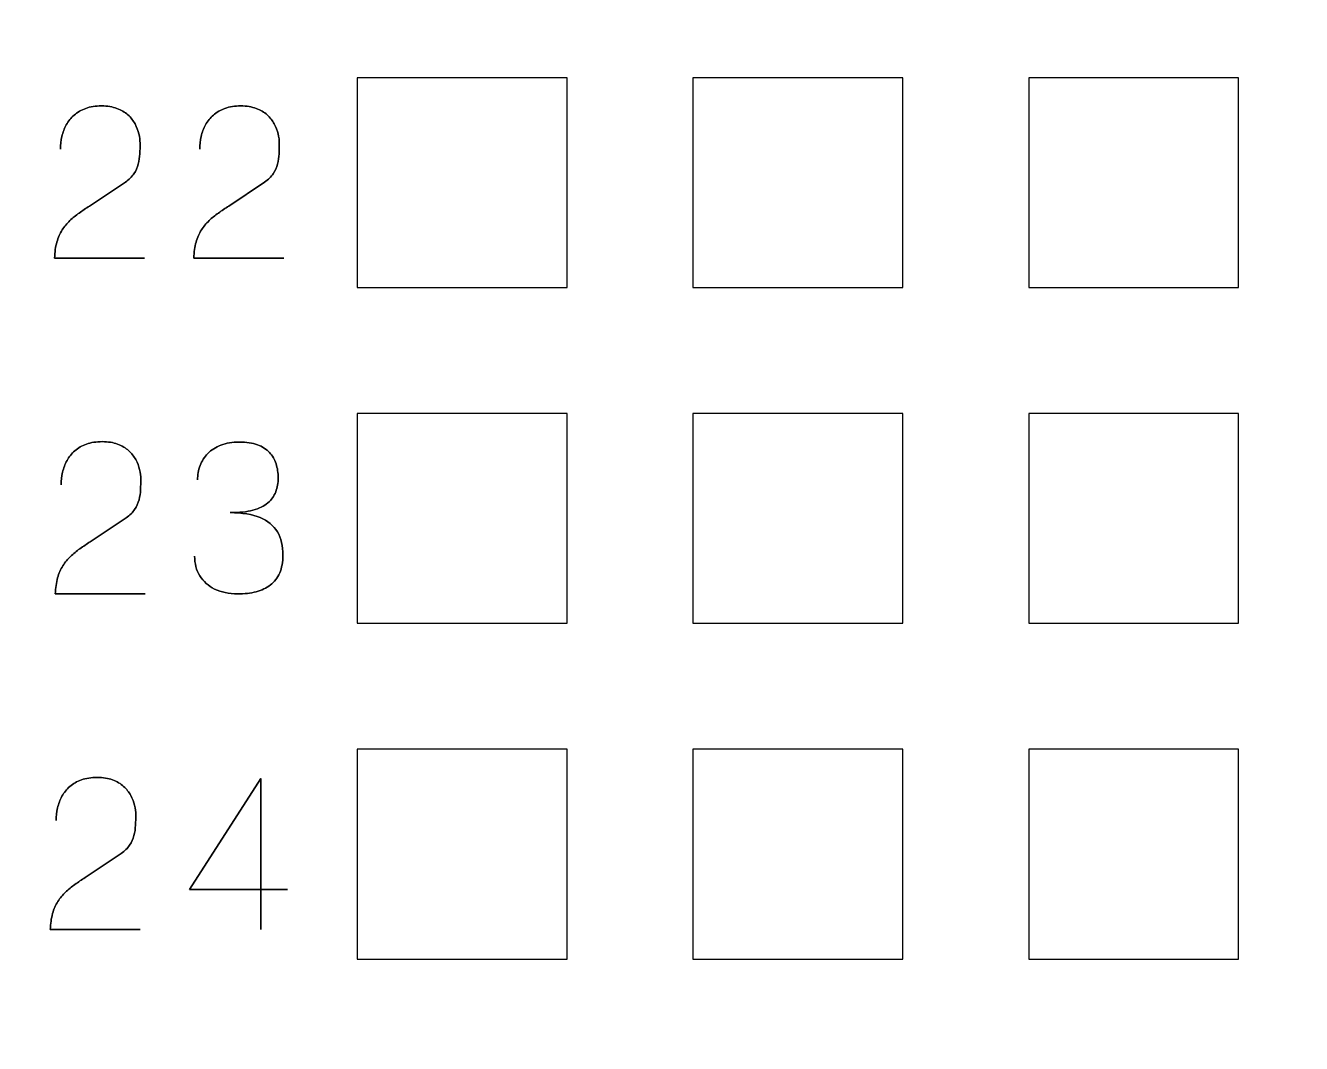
# Model space of a CAD drawing. Extents: x -1020 to 856, y -646 to 1108.
# Drawn here: x 350.73 to 360.38, y 697.17 to 704.87 of the extents above; entities that cross this region are included whole.
import ezdxf

# ---------------------------------------------------------------- set-up
doc = ezdxf.new("R2010")
doc.units = 0
doc.header["$MEASUREMENT"] = 0
doc.layers.add('LAYER_1', color=7, linetype='CONTINUOUS')

msp = doc.modelspace()

# ---------------------------------------------------------------- linework, layer by layer
at = {"layer": 'LAYER_1', "color": 250}
for points, knots in [([(581.5, 670), (581.5, 670), (581.5, 793), (581.5, 793), (581.5, 793), (581.5, 795.761), (579.261, 798), (576.5, 798), (576.5, 798), (576.5, 798), (333.5, 798), (333.5, 798), (333.5, 798), (330.739, 798), (328.5, 795.761), (328.5, 793), (328.5, 793), (328.5, 793), (328.5, 670), (328.5, 670), (328.5, 670), (328.5, 667.239), (330.739, 665), (333.5, 665), (333.5, 665), (333.5, 665), (576.5, 665), (576.5, 665), (576.5, 665), (579.261, 665), (581.5, 667.239), (581.5, 670)], [0, 0, 0, 0, 0.125, 0.125, 0.125, 0.125, 0.25, 0.25, 0.25, 0.25, 0.375, 0.375, 0.375, 0.375, 0.5, 0.5, 0.5, 0.5, 0.625, 0.625, 0.625, 0.625, 0.75, 0.75, 0.75, 0.75, 0.875, 0.875, 0.875, 0.875, 1, 1, 1, 1]), ([(350.5368, 762.11), (350.5368, 762.11), (385.4618, 762.11), (385.4618, 762.11), (385.4618, 762.11), (385.4618, 762.11), (385.4618, 678.29), (385.4618, 678.29), (385.4618, 678.29), (385.4618, 678.29), (350.5368, 678.29), (350.5368, 678.29), (350.5368, 678.29), (350.5368, 678.29), (350.5368, 762.11), (350.5368, 762.11)], [0, 0, 0, 0, 0.25, 0.25, 0.25, 0.25, 0.5, 0.5, 0.5, 0.5, 0.75, 0.75, 0.75, 0.75, 1, 1, 1, 1]), ([(353.2356, 704.4797), (353.2356, 704.4797), (354.8231, 704.4797), (354.8231, 704.4797), (354.8231, 704.4797), (354.8231, 704.4797), (354.8231, 702.8922), (354.8231, 702.8922), (354.8231, 702.8922), (354.8231, 702.8922), (353.2356, 702.8922), (353.2356, 702.8922), (353.2356, 702.8922), (353.2356, 702.8922), (353.2356, 704.4797), (353.2356, 704.4797)], [0, 0, 0, 0, 0.25, 0.25, 0.25, 0.25, 0.5, 0.5, 0.5, 0.5, 0.75, 0.75, 0.75, 0.75, 1, 1, 1, 1]), ([(355.7756, 704.4797), (355.7756, 704.4797), (357.3631, 704.4797), (357.3631, 704.4797), (357.3631, 704.4797), (357.3631, 704.4797), (357.3631, 702.8922), (357.3631, 702.8922), (357.3631, 702.8922), (357.3631, 702.8922), (355.7756, 702.8922), (355.7756, 702.8922), (355.7756, 702.8922), (355.7756, 702.8922), (355.7756, 704.4797), (355.7756, 704.4797)], [0, 0, 0, 0, 0.25, 0.25, 0.25, 0.25, 0.5, 0.5, 0.5, 0.5, 0.75, 0.75, 0.75, 0.75, 1, 1, 1, 1]), ([(358.3156, 704.4797), (358.3156, 704.4797), (359.9031, 704.4797), (359.9031, 704.4797), (359.9031, 704.4797), (359.9031, 704.4797), (359.9031, 702.8922), (359.9031, 702.8922), (359.9031, 702.8922), (359.9031, 702.8922), (358.3156, 702.8922), (358.3156, 702.8922), (358.3156, 702.8922), (358.3156, 702.8922), (358.3156, 704.4797), (358.3156, 704.4797)], [0, 0, 0, 0, 0.25, 0.25, 0.25, 0.25, 0.5, 0.5, 0.5, 0.5, 0.75, 0.75, 0.75, 0.75, 1, 1, 1, 1]), ([(351.6257, 703.1146), (351.6257, 703.1146), (350.9461, 703.1146), (350.9461, 703.1146), (350.9461, 703.1146), (350.9475, 703.1606), (350.9533, 703.2012), (350.963, 703.2361), (350.963, 703.2361), (350.9731, 703.2709), (350.9865, 703.3016), (351.0032, 703.328), (351.0032, 703.328), (351.0201, 703.3544), (351.0393, 703.3779), (351.0612, 703.3985), (351.0612, 703.3985), (351.0831, 703.4194), (351.1066, 703.4384), (351.132, 703.4563), (351.132, 703.4563), (351.1573, 703.474), (351.1835, 703.4917), (351.2107, 703.5092), (351.2107, 703.5092), (351.2107, 703.5092), (351.4816, 703.6898), (351.4816, 703.6898), (351.4816, 703.6898), (351.5094, 703.7094), (351.531, 703.7307), (351.5463, 703.7537), (351.5463, 703.7537), (351.5618, 703.7767), (351.5726, 703.801), (351.5792, 703.8266), (351.5792, 703.8266), (351.5856, 703.852), (351.5895, 703.8781), (351.5909, 703.9045), (351.5909, 703.9045), (351.5922, 703.9312), (351.5927, 703.9579), (351.5925, 703.9845), (351.5925, 703.9845), (351.5925, 704.0065), (351.5895, 704.03), (351.5837, 704.0553), (351.5837, 704.0553), (351.5777, 704.0804), (351.5682, 704.1055), (351.5547, 704.1303), (351.5547, 704.1303), (351.5413, 704.1552), (351.5234, 704.1779), (351.5009, 704.1985), (351.5009, 704.1985), (351.4785, 704.2188), (351.4507, 704.2352), (351.4177, 704.2476), (351.4177, 704.2476), (351.3847, 704.26), (351.3459, 704.2663), (351.301, 704.2666), (351.301, 704.2666), (351.2558, 704.2663), (351.2159, 704.26), (351.1816, 704.2479), (351.1816, 704.2479), (351.1473, 704.2357), (351.118, 704.2188), (351.0937, 704.1974), (351.0937, 704.1974), (351.0694, 704.176), (351.0498, 704.1512), (351.0345, 704.1235), (351.0345, 704.1235), (351.0193, 704.0957), (351.0082, 704.0662), (351.0011, 704.035), (351.0011, 704.035), (350.9939, 704.0038), (350.9905, 703.9721), (350.9905, 703.9402), (350.9905, 703.9402), (350.9905, 703.9721), (350.9939, 704.0038), (351.0011, 704.035), (351.0011, 704.035), (351.0082, 704.0662), (351.0193, 704.0957), (351.0345, 704.1235), (351.0345, 704.1235), (351.0498, 704.1512), (351.0694, 704.176), (351.0937, 704.1974), (351.0937, 704.1974), (351.118, 704.2188), (351.1473, 704.2357), (351.1816, 704.2479), (351.1816, 704.2479), (351.2159, 704.26), (351.2558, 704.2663), (351.301, 704.2666), (351.301, 704.2666), (351.3459, 704.2663), (351.3847, 704.26), (351.4177, 704.2476), (351.4177, 704.2476), (351.4507, 704.2352), (351.4785, 704.2188), (351.5009, 704.1985), (351.5009, 704.1985), (351.5234, 704.1779), (351.5413, 704.1552), (351.5547, 704.1303), (351.5547, 704.1303), (351.5682, 704.1055), (351.5777, 704.0804), (351.5837, 704.0553), (351.5837, 704.0553), (351.5895, 704.03), (351.5925, 704.0065), (351.5925, 703.9845), (351.5925, 703.9845), (351.5927, 703.9579), (351.5922, 703.9312), (351.5909, 703.9045), (351.5909, 703.9045), (351.5895, 703.8781), (351.5856, 703.852), (351.5792, 703.8266), (351.5792, 703.8266), (351.5726, 703.801), (351.5618, 703.7767), (351.5463, 703.7537), (351.5463, 703.7537), (351.531, 703.7307), (351.5094, 703.7094), (351.4816, 703.6898), (351.4816, 703.6898), (351.4816, 703.6898), (351.2107, 703.5092), (351.2107, 703.5092), (351.2107, 703.5092), (351.1835, 703.4917), (351.1573, 703.474), (351.132, 703.4563), (351.132, 703.4563), (351.1066, 703.4384), (351.0831, 703.4194), (351.0612, 703.3985), (351.0612, 703.3985), (351.0393, 703.3779), (351.0201, 703.3544), (351.0032, 703.328), (351.0032, 703.328), (350.9865, 703.3016), (350.9731, 703.2709), (350.963, 703.2361), (350.963, 703.2361), (350.9533, 703.2012), (350.9475, 703.1606), (350.9461, 703.1146), (350.9461, 703.1146), (350.9461, 703.1146), (351.6257, 703.1146), (351.6257, 703.1146)], [0, 0, 0, 0, 0.02381, 0.02381, 0.02381, 0.02381, 0.047619, 0.047619, 0.047619, 0.047619, 0.071429, 0.071429, 0.071429, 0.071429, 0.095238, 0.095238, 0.095238, 0.095238, 0.119048, 0.119048, 0.119048, 0.119048, 0.142857, 0.142857, 0.142857, 0.142857, 0.166667, 0.166667, 0.166667, 0.166667, 0.190476, 0.190476, 0.190476, 0.190476, 0.214286, 0.214286, 0.214286, 0.214286, 0.238095, 0.238095, 0.238095, 0.238095, 0.261905, 0.261905, 0.261905, 0.261905, 0.285714, 0.285714, 0.285714, 0.285714, 0.309524, 0.309524, 0.309524, 0.309524, 0.333333, 0.333333, 0.333333, 0.333333, 0.357143, 0.357143, 0.357143, 0.357143, 0.380952, 0.380952, 0.380952, 0.380952, 0.404762, 0.404762, 0.404762, 0.404762, 0.428571, 0.428571, 0.428571, 0.428571, 0.452381, 0.452381, 0.452381, 0.452381, 0.47619, 0.47619, 0.47619, 0.47619, 0.5, 0.5, 0.5, 0.5, 0.52381, 0.52381, 0.52381, 0.52381, 0.547619, 0.547619, 0.547619, 0.547619, 0.571429, 0.571429, 0.571429, 0.571429, 0.595238, 0.595238, 0.595238, 0.595238, 0.619048, 0.619048, 0.619048, 0.619048, 0.642857, 0.642857, 0.642857, 0.642857, 0.666667, 0.666667, 0.666667, 0.666667, 0.690476, 0.690476, 0.690476, 0.690476, 0.714286, 0.714286, 0.714286, 0.714286, 0.738095, 0.738095, 0.738095, 0.738095, 0.761905, 0.761905, 0.761905, 0.761905, 0.785714, 0.785714, 0.785714, 0.785714, 0.809524, 0.809524, 0.809524, 0.809524, 0.833333, 0.833333, 0.833333, 0.833333, 0.857143, 0.857143, 0.857143, 0.857143, 0.880952, 0.880952, 0.880952, 0.880952, 0.904762, 0.904762, 0.904762, 0.904762, 0.928571, 0.928571, 0.928571, 0.928571, 0.952381, 0.952381, 0.952381, 0.952381, 0.97619, 0.97619, 0.97619, 0.97619, 1, 1, 1, 1]), ([(352.6793, 703.1146), (352.6793, 703.1146), (351.9997, 703.1146), (351.9997, 703.1146), (351.9997, 703.1146), (352.0011, 703.1606), (352.0069, 703.2012), (352.0166, 703.2361), (352.0166, 703.2361), (352.0267, 703.2709), (352.0401, 703.3016), (352.0568, 703.328), (352.0568, 703.328), (352.0737, 703.3544), (352.0929, 703.3779), (352.1148, 703.3985), (352.1148, 703.3985), (352.1367, 703.4194), (352.1602, 703.4384), (352.1856, 703.4563), (352.1856, 703.4563), (352.2109, 703.474), (352.2371, 703.4917), (352.2643, 703.5092), (352.2643, 703.5092), (352.2643, 703.5092), (352.5352, 703.6898), (352.5352, 703.6898), (352.5352, 703.6898), (352.563, 703.7094), (352.5846, 703.7307), (352.5999, 703.7537), (352.5999, 703.7537), (352.6154, 703.7767), (352.6262, 703.801), (352.6328, 703.8266), (352.6328, 703.8266), (352.6392, 703.852), (352.6431, 703.8781), (352.6445, 703.9045), (352.6445, 703.9045), (352.6458, 703.9312), (352.6463, 703.9579), (352.6461, 703.9845), (352.6461, 703.9845), (352.6461, 704.0065), (352.6431, 704.03), (352.6373, 704.0553), (352.6373, 704.0553), (352.6313, 704.0804), (352.6218, 704.1055), (352.6083, 704.1303), (352.6083, 704.1303), (352.5949, 704.1552), (352.577, 704.1779), (352.5545, 704.1985), (352.5545, 704.1985), (352.5321, 704.2188), (352.5043, 704.2352), (352.4713, 704.2476), (352.4713, 704.2476), (352.4383, 704.26), (352.3995, 704.2663), (352.3546, 704.2666), (352.3546, 704.2666), (352.3094, 704.2663), (352.2695, 704.26), (352.2352, 704.2479), (352.2352, 704.2479), (352.2009, 704.2357), (352.1716, 704.2188), (352.1473, 704.1974), (352.1473, 704.1974), (352.123, 704.176), (352.1034, 704.1512), (352.0881, 704.1235), (352.0881, 704.1235), (352.0729, 704.0957), (352.0618, 704.0662), (352.0547, 704.035), (352.0547, 704.035), (352.0475, 704.0038), (352.0441, 703.9721), (352.0441, 703.9402), (352.0441, 703.9402), (352.0441, 703.9721), (352.0475, 704.0038), (352.0547, 704.035), (352.0547, 704.035), (352.0618, 704.0662), (352.0729, 704.0957), (352.0881, 704.1235), (352.0881, 704.1235), (352.1034, 704.1512), (352.123, 704.176), (352.1473, 704.1974), (352.1473, 704.1974), (352.1716, 704.2188), (352.2009, 704.2357), (352.2352, 704.2479), (352.2352, 704.2479), (352.2695, 704.26), (352.3094, 704.2663), (352.3546, 704.2666), (352.3546, 704.2666), (352.3995, 704.2663), (352.4383, 704.26), (352.4713, 704.2476), (352.4713, 704.2476), (352.5043, 704.2352), (352.5321, 704.2188), (352.5545, 704.1985), (352.5545, 704.1985), (352.577, 704.1779), (352.5949, 704.1552), (352.6083, 704.1303), (352.6083, 704.1303), (352.6218, 704.1055), (352.6313, 704.0804), (352.6373, 704.0553), (352.6373, 704.0553), (352.6431, 704.03), (352.6461, 704.0065), (352.6461, 703.9845), (352.6461, 703.9845), (352.6463, 703.9579), (352.6458, 703.9312), (352.6445, 703.9045), (352.6445, 703.9045), (352.6431, 703.8781), (352.6392, 703.852), (352.6328, 703.8266), (352.6328, 703.8266), (352.6262, 703.801), (352.6154, 703.7767), (352.5999, 703.7537), (352.5999, 703.7537), (352.5846, 703.7307), (352.563, 703.7094), (352.5352, 703.6898), (352.5352, 703.6898), (352.5352, 703.6898), (352.2643, 703.5092), (352.2643, 703.5092), (352.2643, 703.5092), (352.2371, 703.4917), (352.2109, 703.474), (352.1856, 703.4563), (352.1856, 703.4563), (352.1602, 703.4384), (352.1367, 703.4194), (352.1148, 703.3985), (352.1148, 703.3985), (352.0929, 703.3779), (352.0737, 703.3544), (352.0568, 703.328), (352.0568, 703.328), (352.0401, 703.3016), (352.0267, 703.2709), (352.0166, 703.2361), (352.0166, 703.2361), (352.0069, 703.2012), (352.0011, 703.1606), (351.9997, 703.1146), (351.9997, 703.1146), (351.9997, 703.1146), (352.6793, 703.1146), (352.6793, 703.1146)], [0, 0, 0, 0, 0.02381, 0.02381, 0.02381, 0.02381, 0.047619, 0.047619, 0.047619, 0.047619, 0.071429, 0.071429, 0.071429, 0.071429, 0.095238, 0.095238, 0.095238, 0.095238, 0.119048, 0.119048, 0.119048, 0.119048, 0.142857, 0.142857, 0.142857, 0.142857, 0.166667, 0.166667, 0.166667, 0.166667, 0.190476, 0.190476, 0.190476, 0.190476, 0.214286, 0.214286, 0.214286, 0.214286, 0.238095, 0.238095, 0.238095, 0.238095, 0.261905, 0.261905, 0.261905, 0.261905, 0.285714, 0.285714, 0.285714, 0.285714, 0.309524, 0.309524, 0.309524, 0.309524, 0.333333, 0.333333, 0.333333, 0.333333, 0.357143, 0.357143, 0.357143, 0.357143, 0.380952, 0.380952, 0.380952, 0.380952, 0.404762, 0.404762, 0.404762, 0.404762, 0.428571, 0.428571, 0.428571, 0.428571, 0.452381, 0.452381, 0.452381, 0.452381, 0.47619, 0.47619, 0.47619, 0.47619, 0.5, 0.5, 0.5, 0.5, 0.52381, 0.52381, 0.52381, 0.52381, 0.547619, 0.547619, 0.547619, 0.547619, 0.571429, 0.571429, 0.571429, 0.571429, 0.595238, 0.595238, 0.595238, 0.595238, 0.619048, 0.619048, 0.619048, 0.619048, 0.642857, 0.642857, 0.642857, 0.642857, 0.666667, 0.666667, 0.666667, 0.666667, 0.690476, 0.690476, 0.690476, 0.690476, 0.714286, 0.714286, 0.714286, 0.714286, 0.738095, 0.738095, 0.738095, 0.738095, 0.761905, 0.761905, 0.761905, 0.761905, 0.785714, 0.785714, 0.785714, 0.785714, 0.809524, 0.809524, 0.809524, 0.809524, 0.833333, 0.833333, 0.833333, 0.833333, 0.857143, 0.857143, 0.857143, 0.857143, 0.880952, 0.880952, 0.880952, 0.880952, 0.904762, 0.904762, 0.904762, 0.904762, 0.928571, 0.928571, 0.928571, 0.928571, 0.952381, 0.952381, 0.952381, 0.952381, 0.97619, 0.97619, 0.97619, 0.97619, 1, 1, 1, 1]), ([(353.2356, 701.9397), (353.2356, 701.9397), (354.8231, 701.9397), (354.8231, 701.9397), (354.8231, 701.9397), (354.8231, 701.9397), (354.8231, 700.3522), (354.8231, 700.3522), (354.8231, 700.3522), (354.8231, 700.3522), (353.2356, 700.3522), (353.2356, 700.3522), (353.2356, 700.3522), (353.2356, 700.3522), (353.2356, 701.9397), (353.2356, 701.9397)], [0, 0, 0, 0, 0.25, 0.25, 0.25, 0.25, 0.5, 0.5, 0.5, 0.5, 0.75, 0.75, 0.75, 0.75, 1, 1, 1, 1]), ([(355.7756, 701.9397), (355.7756, 701.9397), (357.3631, 701.9397), (357.3631, 701.9397), (357.3631, 701.9397), (357.3631, 701.9397), (357.3631, 700.3522), (357.3631, 700.3522), (357.3631, 700.3522), (357.3631, 700.3522), (355.7756, 700.3522), (355.7756, 700.3522), (355.7756, 700.3522), (355.7756, 700.3522), (355.7756, 701.9397), (355.7756, 701.9397)], [0, 0, 0, 0, 0.25, 0.25, 0.25, 0.25, 0.5, 0.5, 0.5, 0.5, 0.75, 0.75, 0.75, 0.75, 1, 1, 1, 1]), ([(358.3156, 701.9397), (358.3156, 701.9397), (359.9031, 701.9397), (359.9031, 701.9397), (359.9031, 701.9397), (359.9031, 701.9397), (359.9031, 700.3522), (359.9031, 700.3522), (359.9031, 700.3522), (359.9031, 700.3522), (358.3156, 700.3522), (358.3156, 700.3522), (358.3156, 700.3522), (358.3156, 700.3522), (358.3156, 701.9397), (358.3156, 701.9397)], [0, 0, 0, 0, 0.25, 0.25, 0.25, 0.25, 0.5, 0.5, 0.5, 0.5, 0.75, 0.75, 0.75, 0.75, 1, 1, 1, 1]), ([(351.6312, 700.5746), (351.6312, 700.5746), (350.9516, 700.5746), (350.9516, 700.5746), (350.9516, 700.5746), (350.953, 700.6206), (350.9588, 700.6612), (350.9685, 700.6961), (350.9685, 700.6961), (350.9786, 700.7309), (350.992, 700.7616), (351.0087, 700.788), (351.0087, 700.788), (351.0256, 700.8144), (351.0448, 700.8379), (351.0667, 700.8585), (351.0667, 700.8585), (351.0886, 700.8794), (351.1121, 700.8984), (351.1375, 700.9163), (351.1375, 700.9163), (351.1628, 700.934), (351.189, 700.9517), (351.2162, 700.9692), (351.2162, 700.9692), (351.2162, 700.9692), (351.4871, 701.1498), (351.4871, 701.1498), (351.4871, 701.1498), (351.5149, 701.1694), (351.5365, 701.1907), (351.5518, 701.2137), (351.5518, 701.2137), (351.5673, 701.2367), (351.5781, 701.261), (351.5847, 701.2866), (351.5847, 701.2866), (351.5911, 701.312), (351.595, 701.3381), (351.5964, 701.3645), (351.5964, 701.3645), (351.5977, 701.3912), (351.5982, 701.4179), (351.598, 701.4445), (351.598, 701.4445), (351.598, 701.4665), (351.595, 701.49), (351.5892, 701.5153), (351.5892, 701.5153), (351.5832, 701.5404), (351.5737, 701.5655), (351.5602, 701.5903), (351.5602, 701.5903), (351.5468, 701.6152), (351.5289, 701.6379), (351.5064, 701.6585), (351.5064, 701.6585), (351.484, 701.6788), (351.4562, 701.6952), (351.4232, 701.7076), (351.4232, 701.7076), (351.3902, 701.72), (351.3514, 701.7263), (351.3065, 701.7266), (351.3065, 701.7266), (351.2613, 701.7263), (351.2214, 701.72), (351.1871, 701.7079), (351.1871, 701.7079), (351.1528, 701.6957), (351.1235, 701.6788), (351.0992, 701.6574), (351.0992, 701.6574), (351.0749, 701.636), (351.0553, 701.6112), (351.04, 701.5835), (351.04, 701.5835), (351.0248, 701.5557), (351.0137, 701.5262), (351.0066, 701.495), (351.0066, 701.495), (350.9994, 701.4638), (350.996, 701.4321), (350.996, 701.4002), (350.996, 701.4002), (350.996, 701.4321), (350.9994, 701.4638), (351.0066, 701.495), (351.0066, 701.495), (351.0137, 701.5262), (351.0248, 701.5557), (351.04, 701.5835), (351.04, 701.5835), (351.0553, 701.6112), (351.0749, 701.636), (351.0992, 701.6574), (351.0992, 701.6574), (351.1235, 701.6788), (351.1528, 701.6957), (351.1871, 701.7079), (351.1871, 701.7079), (351.2214, 701.72), (351.2613, 701.7263), (351.3065, 701.7266), (351.3065, 701.7266), (351.3514, 701.7263), (351.3902, 701.72), (351.4232, 701.7076), (351.4232, 701.7076), (351.4562, 701.6952), (351.484, 701.6788), (351.5064, 701.6585), (351.5064, 701.6585), (351.5289, 701.6379), (351.5468, 701.6152), (351.5602, 701.5903), (351.5602, 701.5903), (351.5737, 701.5655), (351.5832, 701.5404), (351.5892, 701.5153), (351.5892, 701.5153), (351.595, 701.49), (351.598, 701.4665), (351.598, 701.4445), (351.598, 701.4445), (351.5982, 701.4179), (351.5977, 701.3912), (351.5964, 701.3645), (351.5964, 701.3645), (351.595, 701.3381), (351.5911, 701.312), (351.5847, 701.2866), (351.5847, 701.2866), (351.5781, 701.261), (351.5673, 701.2367), (351.5518, 701.2137), (351.5518, 701.2137), (351.5365, 701.1907), (351.5149, 701.1694), (351.4871, 701.1498), (351.4871, 701.1498), (351.4871, 701.1498), (351.2162, 700.9692), (351.2162, 700.9692), (351.2162, 700.9692), (351.189, 700.9517), (351.1628, 700.934), (351.1375, 700.9163), (351.1375, 700.9163), (351.1121, 700.8984), (351.0886, 700.8794), (351.0667, 700.8585), (351.0667, 700.8585), (351.0448, 700.8379), (351.0256, 700.8144), (351.0087, 700.788), (351.0087, 700.788), (350.992, 700.7616), (350.9786, 700.7309), (350.9685, 700.6961), (350.9685, 700.6961), (350.9588, 700.6612), (350.953, 700.6206), (350.9516, 700.5746), (350.9516, 700.5746), (350.9516, 700.5746), (351.6312, 700.5746), (351.6312, 700.5746)], [0, 0, 0, 0, 0.02381, 0.02381, 0.02381, 0.02381, 0.047619, 0.047619, 0.047619, 0.047619, 0.071429, 0.071429, 0.071429, 0.071429, 0.095238, 0.095238, 0.095238, 0.095238, 0.119048, 0.119048, 0.119048, 0.119048, 0.142857, 0.142857, 0.142857, 0.142857, 0.166667, 0.166667, 0.166667, 0.166667, 0.190476, 0.190476, 0.190476, 0.190476, 0.214286, 0.214286, 0.214286, 0.214286, 0.238095, 0.238095, 0.238095, 0.238095, 0.261905, 0.261905, 0.261905, 0.261905, 0.285714, 0.285714, 0.285714, 0.285714, 0.309524, 0.309524, 0.309524, 0.309524, 0.333333, 0.333333, 0.333333, 0.333333, 0.357143, 0.357143, 0.357143, 0.357143, 0.380952, 0.380952, 0.380952, 0.380952, 0.404762, 0.404762, 0.404762, 0.404762, 0.428571, 0.428571, 0.428571, 0.428571, 0.452381, 0.452381, 0.452381, 0.452381, 0.47619, 0.47619, 0.47619, 0.47619, 0.5, 0.5, 0.5, 0.5, 0.52381, 0.52381, 0.52381, 0.52381, 0.547619, 0.547619, 0.547619, 0.547619, 0.571429, 0.571429, 0.571429, 0.571429, 0.595238, 0.595238, 0.595238, 0.595238, 0.619048, 0.619048, 0.619048, 0.619048, 0.642857, 0.642857, 0.642857, 0.642857, 0.666667, 0.666667, 0.666667, 0.666667, 0.690476, 0.690476, 0.690476, 0.690476, 0.714286, 0.714286, 0.714286, 0.714286, 0.738095, 0.738095, 0.738095, 0.738095, 0.761905, 0.761905, 0.761905, 0.761905, 0.785714, 0.785714, 0.785714, 0.785714, 0.809524, 0.809524, 0.809524, 0.809524, 0.833333, 0.833333, 0.833333, 0.833333, 0.857143, 0.857143, 0.857143, 0.857143, 0.880952, 0.880952, 0.880952, 0.880952, 0.904762, 0.904762, 0.904762, 0.904762, 0.928571, 0.928571, 0.928571, 0.928571, 0.952381, 0.952381, 0.952381, 0.952381, 0.97619, 0.97619, 0.97619, 0.97619, 1, 1, 1, 1]), ([(352.0052, 700.8614), (352.0055, 700.8044), (352.0187, 700.7547), (352.0449, 700.7117), (352.0449, 700.7117), (352.071, 700.6689), (352.1081, 700.6353), (352.1567, 700.6113), (352.1567, 700.6113), (352.2053, 700.5873), (352.2637, 700.5751), (352.3316, 700.5746), (352.3316, 700.5746), (352.3825, 700.5746), (352.4288, 700.5799), (352.4707, 700.591), (352.4707, 700.591), (352.5125, 700.6021), (352.5484, 700.6192), (352.5788, 700.6427), (352.5788, 700.6427), (352.609, 700.6662), (352.6323, 700.6966), (352.6489, 700.7336), (352.6489, 700.7336), (352.6653, 700.7708), (352.6735, 700.8155), (352.6737, 700.8678), (352.6737, 700.8678), (352.674, 700.9375), (352.6597, 700.9964), (352.6315, 701.0442), (352.6315, 701.0442), (352.6033, 701.092), (352.5595, 701.1279), (352.5006, 701.1525), (352.5006, 701.1525), (352.4417, 701.177), (352.3662, 701.1894), (352.2745, 701.1894), (352.2745, 701.1894), (352.3429, 701.1892), (352.4002, 701.1955), (352.447, 701.2084), (352.447, 701.2084), (352.4935, 701.2214), (352.5307, 701.2396), (352.5587, 701.2634), (352.5587, 701.2634), (352.5867, 701.2869), (352.607, 701.3149), (352.6191, 701.3471), (352.6191, 701.3471), (352.6315, 701.379), (352.6376, 701.4142), (352.6373, 701.4525), (352.6373, 701.4525), (352.6376, 701.4908), (352.6323, 701.5262), (352.6217, 701.5589), (352.6217, 701.5589), (352.6114, 701.5916), (352.5946, 701.6204), (352.5716, 701.645), (352.5716, 701.645), (352.5487, 701.6696), (352.5183, 701.6888), (352.481, 701.7026), (352.481, 701.7026), (352.4435, 701.7163), (352.3979, 701.7232), (352.3442, 701.7234), (352.3442, 701.7234), (352.2909, 701.7232), (352.2441, 701.7152), (352.2045, 701.6999), (352.2045, 701.6999), (352.1647, 701.6846), (352.1319, 701.6637), (352.1055, 701.6371), (352.1055, 701.6371), (352.0794, 701.6104), (352.0599, 701.58), (352.047, 701.5457), (352.047, 701.5457), (352.0338, 701.5114), (352.0274, 701.4749), (352.0274, 701.4366), (352.0274, 701.4366), (352.0274, 701.4749), (352.0338, 701.5114), (352.047, 701.5457), (352.047, 701.5457), (352.0599, 701.58), (352.0794, 701.6104), (352.1055, 701.6371), (352.1055, 701.6371), (352.1319, 701.6637), (352.1647, 701.6846), (352.2045, 701.6999), (352.2045, 701.6999), (352.2441, 701.7152), (352.2909, 701.7232), (352.3442, 701.7234), (352.3442, 701.7234), (352.3979, 701.7232), (352.4435, 701.7163), (352.481, 701.7026), (352.481, 701.7026), (352.5183, 701.6888), (352.5487, 701.6696), (352.5716, 701.645), (352.5716, 701.645), (352.5946, 701.6204), (352.6114, 701.5916), (352.6217, 701.5589), (352.6217, 701.5589), (352.6323, 701.5262), (352.6376, 701.4908), (352.6373, 701.4525), (352.6373, 701.4525), (352.6376, 701.4142), (352.6315, 701.379), (352.6191, 701.3471), (352.6191, 701.3471), (352.607, 701.3149), (352.5867, 701.2869), (352.5587, 701.2634), (352.5587, 701.2634), (352.5307, 701.2396), (352.4935, 701.2214), (352.447, 701.2084), (352.447, 701.2084), (352.4002, 701.1955), (352.3429, 701.1892), (352.2745, 701.1894), (352.2745, 701.1894), (352.3662, 701.1894), (352.4417, 701.177), (352.5006, 701.1525), (352.5006, 701.1525), (352.5595, 701.1279), (352.6033, 701.092), (352.6315, 701.0442), (352.6315, 701.0442), (352.6597, 700.9964), (352.674, 700.9375), (352.6737, 700.8678), (352.6737, 700.8678), (352.6735, 700.8155), (352.6653, 700.7708), (352.6489, 700.7336), (352.6489, 700.7336), (352.6323, 700.6966), (352.609, 700.6662), (352.5788, 700.6427), (352.5788, 700.6427), (352.5484, 700.6192), (352.5125, 700.6021), (352.4707, 700.591), (352.4707, 700.591), (352.4288, 700.5799), (352.3825, 700.5746), (352.3316, 700.5746), (352.3316, 700.5746), (352.2637, 700.5751), (352.2053, 700.5873), (352.1567, 700.6113), (352.1567, 700.6113), (352.1081, 700.6353), (352.071, 700.6689), (352.0449, 700.7117), (352.0449, 700.7117), (352.0187, 700.7547), (352.0055, 700.8044), (352.0052, 700.8614)], [0, 0, 0, 0, 0.022727, 0.022727, 0.022727, 0.022727, 0.045455, 0.045455, 0.045455, 0.045455, 0.068182, 0.068182, 0.068182, 0.068182, 0.090909, 0.090909, 0.090909, 0.090909, 0.113636, 0.113636, 0.113636, 0.113636, 0.136364, 0.136364, 0.136364, 0.136364, 0.159091, 0.159091, 0.159091, 0.159091, 0.181818, 0.181818, 0.181818, 0.181818, 0.204545, 0.204545, 0.204545, 0.204545, 0.227273, 0.227273, 0.227273, 0.227273, 0.25, 0.25, 0.25, 0.25, 0.272727, 0.272727, 0.272727, 0.272727, 0.295455, 0.295455, 0.295455, 0.295455, 0.318182, 0.318182, 0.318182, 0.318182, 0.340909, 0.340909, 0.340909, 0.340909, 0.363636, 0.363636, 0.363636, 0.363636, 0.386364, 0.386364, 0.386364, 0.386364, 0.409091, 0.409091, 0.409091, 0.409091, 0.431818, 0.431818, 0.431818, 0.431818, 0.454545, 0.454545, 0.454545, 0.454545, 0.477273, 0.477273, 0.477273, 0.477273, 0.5, 0.5, 0.5, 0.5, 0.522727, 0.522727, 0.522727, 0.522727, 0.545455, 0.545455, 0.545455, 0.545455, 0.568182, 0.568182, 0.568182, 0.568182, 0.590909, 0.590909, 0.590909, 0.590909, 0.613636, 0.613636, 0.613636, 0.613636, 0.636364, 0.636364, 0.636364, 0.636364, 0.659091, 0.659091, 0.659091, 0.659091, 0.681818, 0.681818, 0.681818, 0.681818, 0.704545, 0.704545, 0.704545, 0.704545, 0.727273, 0.727273, 0.727273, 0.727273, 0.75, 0.75, 0.75, 0.75, 0.772727, 0.772727, 0.772727, 0.772727, 0.795455, 0.795455, 0.795455, 0.795455, 0.818182, 0.818182, 0.818182, 0.818182, 0.840909, 0.840909, 0.840909, 0.840909, 0.863636, 0.863636, 0.863636, 0.863636, 0.886364, 0.886364, 0.886364, 0.886364, 0.909091, 0.909091, 0.909091, 0.909091, 0.931818, 0.931818, 0.931818, 0.931818, 0.954545, 0.954545, 0.954545, 0.954545, 0.977273, 0.977273, 0.977273, 0.977273, 1, 1, 1, 1]), ([(353.2356, 699.3997), (353.2356, 699.3997), (354.8231, 699.3997), (354.8231, 699.3997), (354.8231, 699.3997), (354.8231, 699.3997), (354.8231, 697.8122), (354.8231, 697.8122), (354.8231, 697.8122), (354.8231, 697.8122), (353.2356, 697.8122), (353.2356, 697.8122), (353.2356, 697.8122), (353.2356, 697.8122), (353.2356, 699.3997), (353.2356, 699.3997)], [0, 0, 0, 0, 0.25, 0.25, 0.25, 0.25, 0.5, 0.5, 0.5, 0.5, 0.75, 0.75, 0.75, 0.75, 1, 1, 1, 1]), ([(355.7756, 699.3997), (355.7756, 699.3997), (357.3631, 699.3997), (357.3631, 699.3997), (357.3631, 699.3997), (357.3631, 699.3997), (357.3631, 697.8122), (357.3631, 697.8122), (357.3631, 697.8122), (357.3631, 697.8122), (355.7756, 697.8122), (355.7756, 697.8122), (355.7756, 697.8122), (355.7756, 697.8122), (355.7756, 699.3997), (355.7756, 699.3997)], [0, 0, 0, 0, 0.25, 0.25, 0.25, 0.25, 0.5, 0.5, 0.5, 0.5, 0.75, 0.75, 0.75, 0.75, 1, 1, 1, 1]), ([(358.3156, 699.3997), (358.3156, 699.3997), (359.9031, 699.3997), (359.9031, 699.3997), (359.9031, 699.3997), (359.9031, 699.3997), (359.9031, 697.8122), (359.9031, 697.8122), (359.9031, 697.8122), (359.9031, 697.8122), (358.3156, 697.8122), (358.3156, 697.8122), (358.3156, 697.8122), (358.3156, 697.8122), (358.3156, 699.3997), (358.3156, 699.3997)], [0, 0, 0, 0, 0.25, 0.25, 0.25, 0.25, 0.5, 0.5, 0.5, 0.5, 0.75, 0.75, 0.75, 0.75, 1, 1, 1, 1]), ([(351.5932, 698.0346), (351.5932, 698.0346), (350.9136, 698.0346), (350.9136, 698.0346), (350.9136, 698.0346), (350.915, 698.0806), (350.9208, 698.1212), (350.9305, 698.1561), (350.9305, 698.1561), (350.9406, 698.1909), (350.954, 698.2216), (350.9707, 698.248), (350.9707, 698.248), (350.9876, 698.2744), (351.0068, 698.2979), (351.0287, 698.3185), (351.0287, 698.3185), (351.0506, 698.3394), (351.0741, 698.3584), (351.0995, 698.3763), (351.0995, 698.3763), (351.1248, 698.394), (351.151, 698.4117), (351.1782, 698.4292), (351.1782, 698.4292), (351.1782, 698.4292), (351.4491, 698.6098), (351.4491, 698.6098), (351.4491, 698.6098), (351.4769, 698.6294), (351.4985, 698.6507), (351.5138, 698.6737), (351.5138, 698.6737), (351.5293, 698.6967), (351.5401, 698.721), (351.5467, 698.7466), (351.5467, 698.7466), (351.5531, 698.772), (351.557, 698.7981), (351.5584, 698.8245), (351.5584, 698.8245), (351.5597, 698.8512), (351.5602, 698.8779), (351.56, 698.9045), (351.56, 698.9045), (351.56, 698.9265), (351.557, 698.95), (351.5512, 698.9753), (351.5512, 698.9753), (351.5452, 699.0004), (351.5357, 699.0255), (351.5222, 699.0503), (351.5222, 699.0503), (351.5088, 699.0752), (351.4909, 699.0979), (351.4684, 699.1185), (351.4684, 699.1185), (351.446, 699.1388), (351.4182, 699.1552), (351.3852, 699.1676), (351.3852, 699.1676), (351.3522, 699.18), (351.3134, 699.1863), (351.2685, 699.1866), (351.2685, 699.1866), (351.2233, 699.1863), (351.1834, 699.18), (351.1491, 699.1679), (351.1491, 699.1679), (351.1148, 699.1557), (351.0855, 699.1388), (351.0612, 699.1174), (351.0612, 699.1174), (351.0369, 699.096), (351.0173, 699.0712), (351.002, 699.0435), (351.002, 699.0435), (350.9868, 699.0157), (350.9757, 698.9862), (350.9686, 698.955), (350.9686, 698.955), (350.9614, 698.9238), (350.958, 698.8921), (350.958, 698.8602), (350.958, 698.8602), (350.958, 698.8921), (350.9614, 698.9238), (350.9686, 698.955), (350.9686, 698.955), (350.9757, 698.9862), (350.9868, 699.0157), (351.002, 699.0435), (351.002, 699.0435), (351.0173, 699.0712), (351.0369, 699.096), (351.0612, 699.1174), (351.0612, 699.1174), (351.0855, 699.1388), (351.1148, 699.1557), (351.1491, 699.1679), (351.1491, 699.1679), (351.1834, 699.18), (351.2233, 699.1863), (351.2685, 699.1866), (351.2685, 699.1866), (351.3134, 699.1863), (351.3522, 699.18), (351.3852, 699.1676), (351.3852, 699.1676), (351.4182, 699.1552), (351.446, 699.1388), (351.4684, 699.1185), (351.4684, 699.1185), (351.4909, 699.0979), (351.5088, 699.0752), (351.5222, 699.0503), (351.5222, 699.0503), (351.5357, 699.0255), (351.5452, 699.0004), (351.5512, 698.9753), (351.5512, 698.9753), (351.557, 698.95), (351.56, 698.9265), (351.56, 698.9045), (351.56, 698.9045), (351.5602, 698.8779), (351.5597, 698.8512), (351.5584, 698.8245), (351.5584, 698.8245), (351.557, 698.7981), (351.5531, 698.772), (351.5467, 698.7466), (351.5467, 698.7466), (351.5401, 698.721), (351.5293, 698.6967), (351.5138, 698.6737), (351.5138, 698.6737), (351.4985, 698.6507), (351.4769, 698.6294), (351.4491, 698.6098), (351.4491, 698.6098), (351.4491, 698.6098), (351.1782, 698.4292), (351.1782, 698.4292), (351.1782, 698.4292), (351.151, 698.4117), (351.1248, 698.394), (351.0995, 698.3763), (351.0995, 698.3763), (351.0741, 698.3584), (351.0506, 698.3394), (351.0287, 698.3185), (351.0287, 698.3185), (351.0068, 698.2979), (350.9876, 698.2744), (350.9707, 698.248), (350.9707, 698.248), (350.954, 698.2216), (350.9406, 698.1909), (350.9305, 698.1561), (350.9305, 698.1561), (350.9208, 698.1212), (350.915, 698.0806), (350.9136, 698.0346), (350.9136, 698.0346), (350.9136, 698.0346), (351.5932, 698.0346), (351.5932, 698.0346)], [0, 0, 0, 0, 0.02381, 0.02381, 0.02381, 0.02381, 0.047619, 0.047619, 0.047619, 0.047619, 0.071429, 0.071429, 0.071429, 0.071429, 0.095238, 0.095238, 0.095238, 0.095238, 0.119048, 0.119048, 0.119048, 0.119048, 0.142857, 0.142857, 0.142857, 0.142857, 0.166667, 0.166667, 0.166667, 0.166667, 0.190476, 0.190476, 0.190476, 0.190476, 0.214286, 0.214286, 0.214286, 0.214286, 0.238095, 0.238095, 0.238095, 0.238095, 0.261905, 0.261905, 0.261905, 0.261905, 0.285714, 0.285714, 0.285714, 0.285714, 0.309524, 0.309524, 0.309524, 0.309524, 0.333333, 0.333333, 0.333333, 0.333333, 0.357143, 0.357143, 0.357143, 0.357143, 0.380952, 0.380952, 0.380952, 0.380952, 0.404762, 0.404762, 0.404762, 0.404762, 0.428571, 0.428571, 0.428571, 0.428571, 0.452381, 0.452381, 0.452381, 0.452381, 0.47619, 0.47619, 0.47619, 0.47619, 0.5, 0.5, 0.5, 0.5, 0.52381, 0.52381, 0.52381, 0.52381, 0.547619, 0.547619, 0.547619, 0.547619, 0.571429, 0.571429, 0.571429, 0.571429, 0.595238, 0.595238, 0.595238, 0.595238, 0.619048, 0.619048, 0.619048, 0.619048, 0.642857, 0.642857, 0.642857, 0.642857, 0.666667, 0.666667, 0.666667, 0.666667, 0.690476, 0.690476, 0.690476, 0.690476, 0.714286, 0.714286, 0.714286, 0.714286, 0.738095, 0.738095, 0.738095, 0.738095, 0.761905, 0.761905, 0.761905, 0.761905, 0.785714, 0.785714, 0.785714, 0.785714, 0.809524, 0.809524, 0.809524, 0.809524, 0.833333, 0.833333, 0.833333, 0.833333, 0.857143, 0.857143, 0.857143, 0.857143, 0.880952, 0.880952, 0.880952, 0.880952, 0.904762, 0.904762, 0.904762, 0.904762, 0.928571, 0.928571, 0.928571, 0.928571, 0.952381, 0.952381, 0.952381, 0.952381, 0.97619, 0.97619, 0.97619, 0.97619, 1, 1, 1, 1]), ([(352.5059, 698.0346), (352.5059, 698.0346), (352.5059, 699.1771), (352.5059, 699.1771), (352.5059, 699.1771), (352.5059, 699.1771), (351.9672, 698.3388), (351.9672, 698.3388), (351.9672, 698.3388), (351.9672, 698.3388), (352.7086, 698.3388), (352.7086, 698.3388), (352.7086, 698.3388), (352.7086, 698.3388), (351.9672, 698.3388), (351.9672, 698.3388), (351.9672, 698.3388), (351.9672, 698.3388), (352.5059, 699.1771), (352.5059, 699.1771), (352.5059, 699.1771), (352.5059, 699.1771), (352.5059, 698.0346), (352.5059, 698.0346)], [0, 0, 0, 0, 0.166667, 0.166667, 0.166667, 0.166667, 0.333333, 0.333333, 0.333333, 0.333333, 0.5, 0.5, 0.5, 0.5, 0.666667, 0.666667, 0.666667, 0.666667, 0.833333, 0.833333, 0.833333, 0.833333, 1, 1, 1, 1])]:
    msp.add_open_spline(points, degree=3, knots=knots, dxfattribs=at)

doc.saveas('drawing.dxf')
